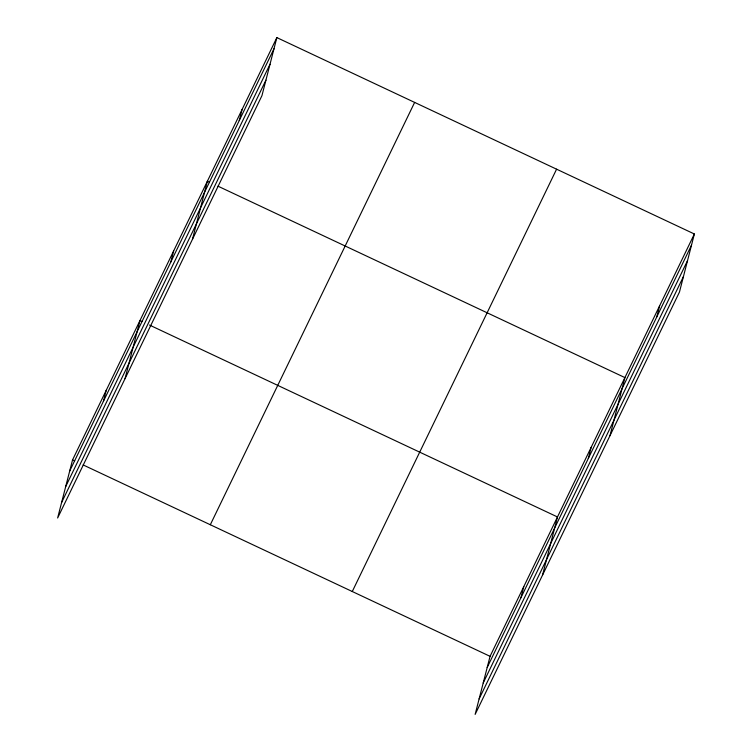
<?xml version="1.0" encoding="UTF-8"?>
<svg xmlns="http://www.w3.org/2000/svg" width="752" height="752" viewBox="0 0 752 752"><rect width="100%" height="100%" fill="white"/><g stroke="black" fill="none" stroke-linecap="round" stroke-linejoin="round"><path stroke-width="1.13" d="M276.858 37.6L72.54 459.933L57.631 518.006L261.94 95.673L276.858 37.6L694.369 233.994L679.46 292.067L475.142 714.4L490.06 656.327L694.369 233.994M103.391 401.399L106.248 390.25M125.048 378.632L139.966 320.568L142.081 321.565M170.817 262.025L173.674 250.877M192.474 239.268L207.383 181.194L209.507 182.191M239.258 120.546L242.125 109.397M520.91 597.793L523.768 586.645M542.568 575.026L557.476 516.962L149.498 325.052M588.327 458.419L591.194 447.271M609.994 435.662L624.903 377.589L217.986 186.176M656.778 316.94L659.636 305.791M69.673 471.081L273.991 48.748M65.697 486.563L270.015 64.23M61.608 502.524L265.917 80.182M210.316 524.746L414.634 102.413M352.274 591.523L556.593 169.181M487.193 667.475L691.511 245.143M483.216 682.957L687.535 260.624M479.118 698.918L683.436 276.576M72.54 459.933L74.655 460.929M83.134 464.924L490.06 656.327"/></g></svg>
